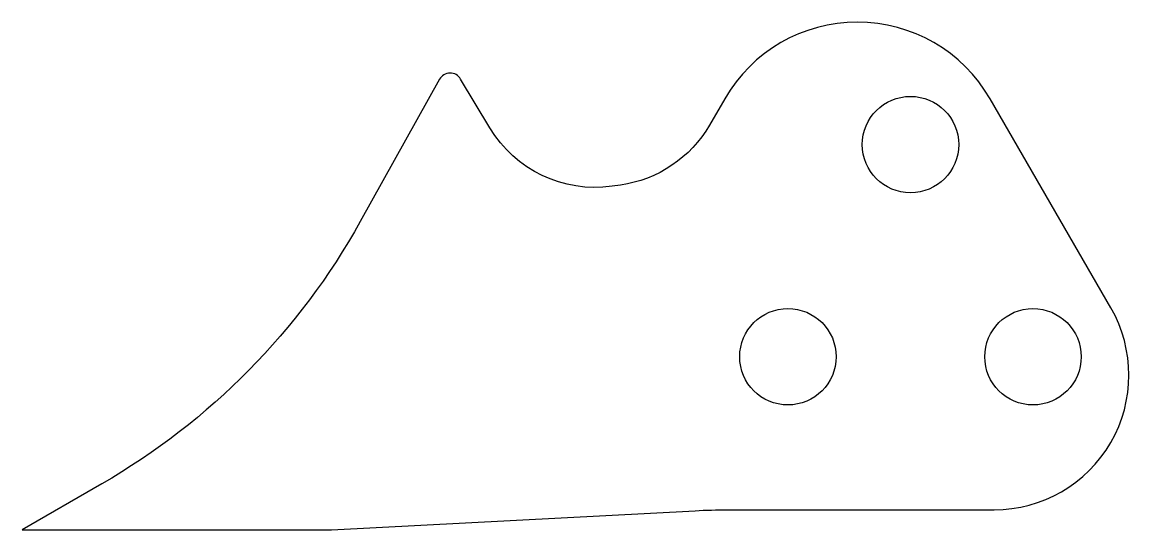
# Model space of a CAD drawing. Header units: inches. Extents: x -1.25 to 0.56, y -0.28 to 0.55.
import ezdxf

# ---------------------------------------------------------------- set-up
doc = ezdxf.new("R2010")
doc.units = ezdxf.units.IN
doc.layers.get('0').update_dxf_attribs({"linetype": 'CONTINUOUS'})

msp = doc.modelspace()

# ---------------------------------------------------------------- linework, layer by layer
msp.add_lwpolyline([(-0.7552, -0.2828, 0.013091), (-0.7448, -0.2825), (-0.1512, -0.2514, -0.013091), (-0.0988, -0.25), (0.3365, -0.25, 0.57735), (0.527, 0.08), (0.3299, 0.4214, 0.57735), (-0.1031, 0.4214), (-0.1279, 0.3784, -0.230868), (-0.2733, 0.2804), (-0.287, 0.2784, -0.301541), (-0.4865, 0.3738), (-0.5342, 0.4535, 0.57735), (-0.5688, 0.453), (-0.6982, 0.2206, -0.135557), (-1.1201, -0.2078), (-1.25, -0.2828)], format="xyb", close=True)
for centre in [(0.2, 0.3464), (0, 0), (0.4, 0)]:
    msp.add_circle(centre, 0.0787)

doc.saveas('drawing.dxf')
